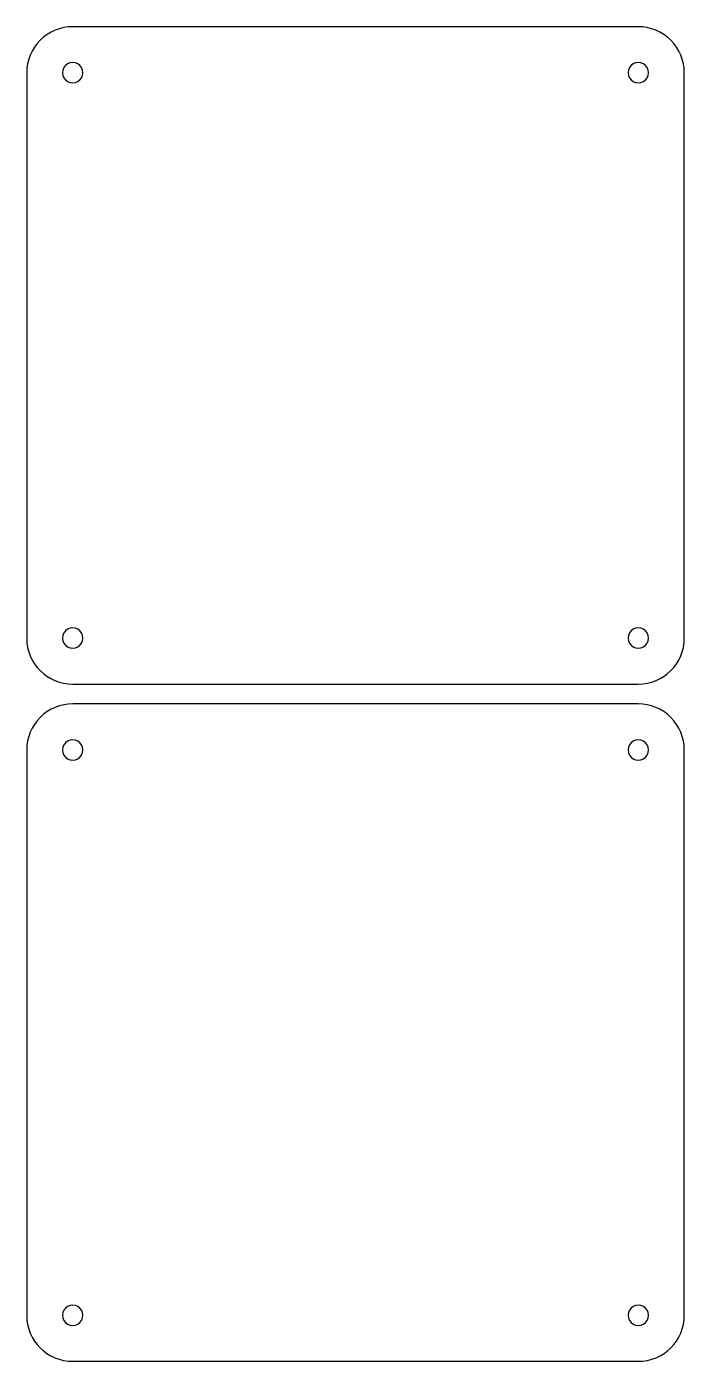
# Model space of a CAD drawing. Extents: x 2 to 207, y 80 to 283.
# Drawn here: x 107.2 to 207.2, y 80.4 to 283.4 of the extents above; entities that cross this region are included whole.
import ezdxf

# ---------------------------------------------------------------- set-up
doc = ezdxf.new("R2010")
doc.units = 0
doc.layers.add('Layer_1', color=7, linetype='CONTINUOUS')

msp = doc.modelspace()

# ---------------------------------------------------------------- linework, layer by layer
at = {"layer": 'Layer_1', "color": 7}
for points in [[(200.238092, 283.4381), (114.238093, 283.4381)], [(107.238093, 276.4381), (107.238093, 190.438089)], [(115.788093, 276.4381), (115.788093, 276.4381)], [(201.78809, 276.4381), (201.78809, 276.4381)], [(207.238095, 190.438089), (207.238095, 276.4381)], [(115.788093, 190.438089), (115.788093, 190.438089)], [(201.78809, 190.438089), (201.78809, 190.438089)], [(114.238093, 183.438103), (200.238092, 183.438103)], [(200.238092, 180.426988), (114.238093, 180.426988)], [(107.238093, 173.426988), (107.238093, 87.426976)], [(115.788093, 173.426988), (115.788093, 173.426988)], [(201.78809, 173.426988), (201.78809, 173.426988)], [(207.238095, 87.426976), (207.238095, 173.426988)], [(115.788093, 87.426976), (115.788093, 87.426976)], [(201.78809, 87.426976), (201.78809, 87.426976)], [(114.238093, 80.42699), (200.238092, 80.42699)]]:
    msp.add_lwpolyline(points, dxfattribs=at)
for points in [[(114.238093, 283.4381), (112.381578, 283.4381), (110.6011, 282.700602), (109.288346, 281.387848)], [(205.187841, 281.387849), (203.875086, 282.700603), (202.094608, 283.438101), (200.238092, 283.4381)], [(109.288346, 281.387848), (107.975591, 280.075093), (107.238093, 278.294616), (107.238093, 276.4381)], [(207.238095, 276.4381), (207.238095, 278.294616), (206.500597, 280.075094), (205.187841, 281.387849)], [(113.463093, 277.780439), (112.983521, 277.503559), (112.688093, 276.991862), (112.688093, 276.4381)], [(112.688093, 276.4381), (112.688093, 275.884338), (112.983521, 275.372642), (113.463093, 275.095761)], [(115.013093, 277.780439), (114.533521, 278.05732), (113.942665, 278.05732), (113.463093, 277.780439)], [(115.788093, 276.4381), (115.788093, 276.991862), (115.492665, 277.503559), (115.013093, 277.780439)], [(115.013093, 275.095761), (115.492665, 275.372642), (115.788093, 275.884338), (115.788093, 276.4381)], [(199.462431, 277.782349), (198.982523, 277.504958), (198.687274, 276.992407), (198.688094, 276.4381)], [(198.688094, 276.4381), (198.687274, 275.883793), (198.982523, 275.371242), (199.462431, 275.093852)], [(201.013753, 277.782349), (200.533846, 278.059739), (199.942338, 278.059739), (199.462431, 277.782349)], [(201.78809, 276.4381), (201.78891, 276.992407), (201.493661, 277.504958), (201.013753, 277.782349)], [(201.013753, 275.093852), (201.493661, 275.371242), (201.78891, 275.883793), (201.78809, 276.4381)], [(113.463093, 275.095761), (113.942665, 274.81888), (114.533521, 274.81888), (115.013093, 275.095761)], [(199.462431, 275.093852), (199.942338, 274.816461), (200.533846, 274.816461), (201.013753, 275.093852)], [(113.463093, 191.780428), (112.983521, 191.503547), (112.688093, 190.99185), (112.688093, 190.438089)], [(115.013093, 191.780428), (114.533521, 192.057309), (113.942665, 192.057309), (113.463093, 191.780428)], [(115.788093, 190.438089), (115.788093, 190.99185), (115.492665, 191.503547), (115.013093, 191.780428)], [(199.462431, 191.782337), (198.982523, 191.504947), (198.687274, 190.992395), (198.688094, 190.438089)], [(201.013753, 191.782337), (200.533846, 192.059727), (199.942338, 192.059727), (199.462431, 191.782337)], [(201.78809, 190.438089), (201.78891, 190.992395), (201.493661, 191.504947), (201.013753, 191.782337)], [(107.238093, 190.438089), (107.238101, 186.572101), (110.372105, 183.438103), (114.238093, 183.438103)], [(112.688093, 190.438089), (112.688093, 189.884327), (112.983521, 189.37263), (113.463093, 189.095749)], [(113.463093, 189.095749), (113.942665, 188.818868), (114.533521, 188.818868), (115.013093, 189.095749)], [(115.013093, 189.095749), (115.492665, 189.37263), (115.788093, 189.884327), (115.788093, 190.438089)], [(198.688094, 190.438089), (198.687274, 189.883782), (198.982523, 189.37123), (199.462431, 189.09384)], [(199.462431, 189.09384), (199.942338, 188.81645), (200.533846, 188.81645), (201.013753, 189.09384)], [(200.238092, 183.438103), (204.104081, 183.438101), (207.238087, 186.5721), (207.238095, 190.438089)], [(201.013753, 189.09384), (201.493661, 189.37123), (201.78891, 189.883782), (201.78809, 190.438089)], [(114.238093, 180.426988), (112.381578, 180.426988), (110.6011, 179.68949), (109.288346, 178.376735)], [(205.187841, 178.376736), (203.875086, 179.689491), (202.094608, 180.426989), (200.238092, 180.426988)], [(109.288346, 178.376735), (107.975591, 177.063981), (107.238093, 175.283503), (107.238093, 173.426988)], [(207.238095, 173.426988), (207.238095, 175.283504), (206.500597, 177.063982), (205.187841, 178.376736)], [(113.463093, 174.769327), (112.983521, 174.492446), (112.688093, 173.980749), (112.688093, 173.426988)], [(115.013093, 174.769327), (114.533521, 175.046208), (113.942665, 175.046208), (113.463093, 174.769327)], [(115.788093, 173.426988), (115.788093, 173.980749), (115.492665, 174.492446), (115.013093, 174.769327)], [(199.462431, 174.771236), (198.982523, 174.493846), (198.687274, 173.981295), (198.688094, 173.426988)], [(201.013753, 174.771236), (200.533846, 175.048626), (199.942338, 175.048626), (199.462431, 174.771236)], [(201.78809, 173.426988), (201.78891, 173.981295), (201.493661, 174.493846), (201.013753, 174.771236)], [(112.688093, 173.426988), (112.688093, 172.873226), (112.983521, 172.361529), (113.463093, 172.084648)], [(115.013093, 172.084648), (115.492665, 172.361529), (115.788093, 172.873226), (115.788093, 173.426988)], [(198.688094, 173.426988), (198.687274, 172.872681), (198.982523, 172.360129), (199.462431, 172.082739)], [(201.013753, 172.082739), (201.493661, 172.360129), (201.78891, 172.872681), (201.78809, 173.426988)], [(113.463093, 172.084648), (113.942665, 171.807768), (114.533521, 171.807768), (115.013093, 172.084648)], [(199.462431, 172.082739), (199.942338, 171.805349), (200.533846, 171.805349), (201.013753, 172.082739)], [(107.238093, 87.426976), (107.238101, 83.560989), (110.372105, 80.42699), (114.238093, 80.42699)], [(113.463093, 88.769316), (112.983521, 88.492435), (112.688093, 87.980738), (112.688093, 87.426976)], [(112.688093, 87.426976), (112.688093, 86.873215), (112.983521, 86.361518), (113.463093, 86.084637)], [(115.013093, 88.769316), (114.533521, 89.046197), (113.942665, 89.046197), (113.463093, 88.769316)], [(115.788093, 87.426976), (115.788093, 87.980738), (115.492665, 88.492435), (115.013093, 88.769316)], [(115.013093, 86.084637), (115.492665, 86.361518), (115.788093, 86.873215), (115.788093, 87.426976)], [(199.462431, 88.771225), (198.982523, 88.493835), (198.687274, 87.981283), (198.688094, 87.426976)], [(198.688094, 87.426976), (198.687274, 86.87267), (198.982523, 86.360118), (199.462431, 86.082728)], [(201.013753, 88.771225), (200.533846, 89.048615), (199.942338, 89.048615), (199.462431, 88.771225)], [(200.238092, 80.42699), (204.104081, 80.426989), (207.238087, 83.560987), (207.238095, 87.426976)], [(201.78809, 87.426976), (201.78891, 87.981283), (201.493661, 88.493835), (201.013753, 88.771225)], [(201.013753, 86.082728), (201.493661, 86.360118), (201.78891, 86.87267), (201.78809, 87.426976)], [(113.463093, 86.084637), (113.942665, 85.807756), (114.533521, 85.807756), (115.013093, 86.084637)], [(199.462431, 86.082728), (199.942338, 85.805338), (200.533846, 85.805338), (201.013753, 86.082728)]]:
    msp.add_open_spline(points, degree=3, dxfattribs=at)

doc.saveas('drawing.dxf')
